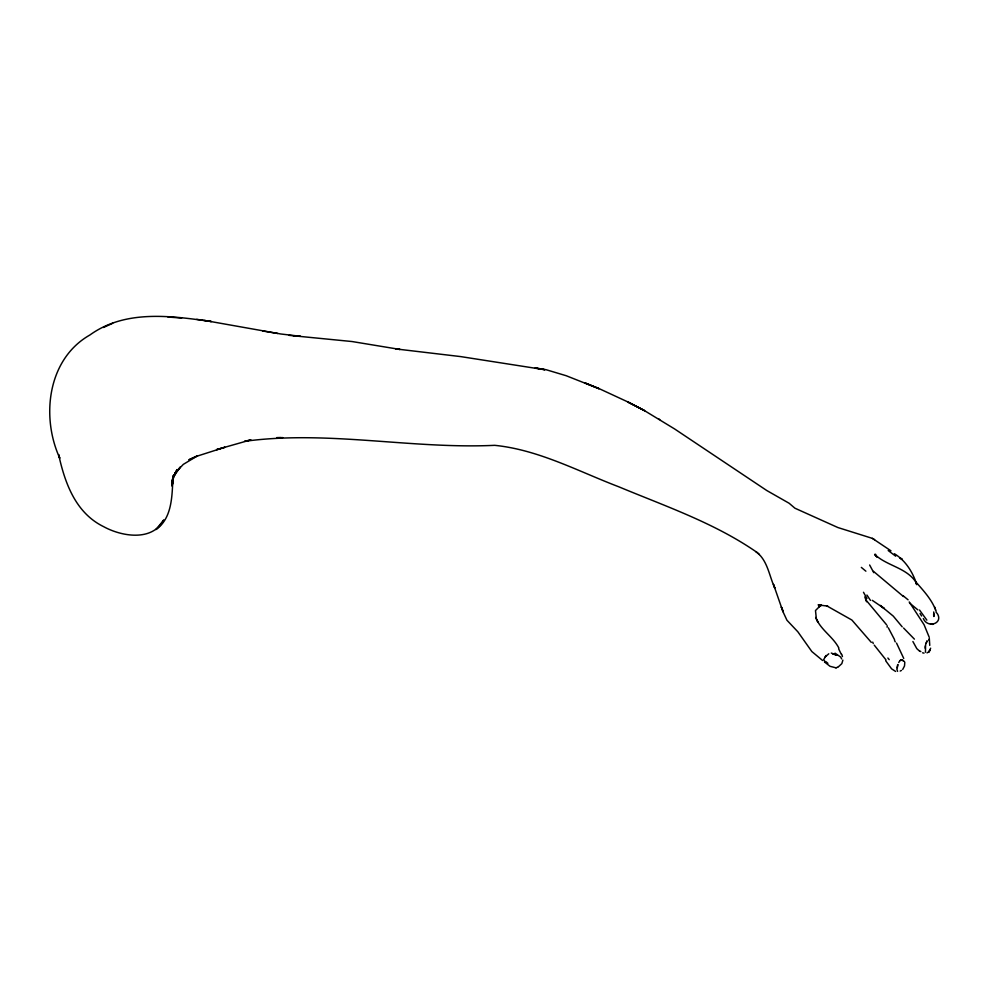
<?xml version="1.0" encoding="UTF-8"?>
<svg xmlns="http://www.w3.org/2000/svg" width="988" height="988" viewBox="0 0 988 988"><rect width="100%" height="100%" fill="white"/><g stroke="black" fill="none" stroke-linecap="round" stroke-linejoin="round"><path stroke-width="1.48" d="M933.734 611.942L933.784 616.5M904.81 662.343L904.502 666.011L902.711 669.432M897.314 667.641L897.882 664.554M173.024 477.216L172.48 484.305L172.888 478.945C172.023 496.68 171.974 518.342 156.018 529.543L163.749 519.972C152.152 541.77 121.586 536.496 103.703 526.69C75.57 512.957 64.912 483.07 58.65 454.628L59.799 458.234C40.804 416.874 47.548 359.039 89.859 335.018C125.377 309.392 170.85 315.839 211.37 321.532L196.736 319.346M173.011 475.981L172.492 481.983L172.999 476.599M933.574 614.647L933.821 616.228L933.709 613.35M172.937 476.784L171.739 485.923L173.74 474.932M842.875 660.12L841.825 663.64L837.849 667.295M925.534 645.868L925.472 652.241M930.659 648.19L928.905 651.833L927.016 652.87M887.063 627.121L887.335 625.898M173.69 475.08L171.801 482.008L176.976 469.572L172.69 478.056L180.261 467.077L174.728 473.511L183.299 464.385L197.649 455.74L188.881 459.803L196.501 456.333L224.906 447.268L216.557 449.626L250.915 439.845L244.579 441.327C327.596 430.027 411.255 449.231 494.667 445.329C538.571 449.75 578.165 471.313 618.809 486.8C665.554 506.276 714.349 522.936 756.326 551.934M897.697 664.665L896.869 669.098L897.586 671.371M926.164 643.077C929.276 636.408 924.052 646.263 925.348 648.523M172.69 478.056L173.937 475.586M898.734 662.516L899.883 660.774M824.733 657.39L828.771 653.784M826.116 655.439L823.683 659.614L825.276 661.874M899.759 660.787L900.821 659.873M901.488 670.407L900.192 671.062M112.694 323.274L103.518 327.485M835.922 667.839L837.466 667.258M900.883 660.12L903.316 660.7M280.913 437.622L276.665 437.684L282.729 437.598M836.12 667.863L830.068 666.32L824.461 661.96M832.637 653.908L836.799 655.168L831.266 653.056M181.631 318.025L167.923 317.037M289.188 335.352L352.074 341.539L400.054 349.456L395.793 348.912L460.667 356.594L544.833 369.734L535.15 367.919M293.399 335.71L300.414 336.303L280.753 333.981L204.652 320.458M536.496 368.166L546.105 369.71L566.161 375.712L599.074 388.741L584.933 382.912L598.308 388.247L628.825 402.388L644.67 410.712L627.59 401.894L643.386 409.971L674.594 428.94L766.812 490.542L789.14 503.263L794.92 508.203L837.91 527.543L872.379 538.374L890.978 550.835M262.771 331.017L277.813 333.475M922.582 652.821L924.039 653.13M902.007 659.651L904.489 661.639M895.61 671.445L891.608 668.851L885.717 660.799M919.643 651.055L920.841 651.574M870.453 600.408L866.921 595.035M872.256 600.321L884.248 608.497L880.32 605.446L893.251 616.104L902.192 626.824M872.379 538.374L874.59 539.646M835.021 653.154L840.627 657.008L841.653 658.897M658.527 418.789L659.774 419.579M888.2 550.538L895.684 556.182M861.338 567.396L865.883 571.188M894.375 553.725C905.49 560.455 912.826 572.176 916.703 584.39L915.777 581.846L916.703 584.39M902.933 595.603L908.071 599.802M919.84 651.388L916.79 648.622L912.9 641.533M909.479 602.939L917.827 609.855M825.882 661.651L827.882 663.306M903.44 596.517L873.478 571.348M759.352 554.527L756.116 551.749C767.738 560.431 769.072 575.72 774.79 588.008L773.481 584.377L783.015 611.77L786.93 620.217L797.872 631.814L811.84 651.549L822.621 660.515M928.868 639.458L929.288 640.656M903.575 628.022L914.406 639.137M923.323 618.525C927.683 628.973 944.022 623.292 937.007 613.14M909.232 601.939L924.089 624.749L929.165 637.124M865.97 600.025L886.607 624.824M885.977 659.898L874.269 645.152M875.232 554.861L877.023 557.059L874.627 554.33C886.582 565.815 905.848 567.47 915.567 581.623C923.163 590.355 931.635 599.259 935.735 610.263M887.879 658.02L889.2 659.651M871.305 642.385L851.878 620.032L826.499 605.706L827.759 606.138L818.101 604.878L821.374 605.348L818.632 606.83L820.25 605.768L815.483 610.559L816.397 619.007L815.631 617.438L817.99 622.094L816.607 619.525C821.93 630.653 833.217 637.124 838.849 648.005M926.855 620.118L919.495 609.991M929.288 638.223L929.757 645.423M903.736 658.428L896.548 643.089M920.063 613.548L921.594 616.018M869.638 565L873.75 572.657M866.945 598.493L863.487 592.269M888.348 627.849L894.56 639.668M894.523 640.422L895.264 641.879M838.602 648.733L841.344 654.402M864.796 596.888L866.525 601.741M934.562 606.916L934.944 607.793M872.713 642.126L873.256 643.546M916.321 583.352L916.802 584.624M935.438 609.608L935.685 610.386M841.764 654.315L842.455 656.588M936.056 611.387L936.241 612.609M875.603 554.243L875.714 555.454M930.301 649.783L928.905 651.833L930.301 649.783M821.411 605.335L819.756 605.545L821.374 605.348M933.018 624.354L930.56 623.996L933.018 624.354M901.155 558.603L899.92 557.862L902.303 559.48L901.155 558.603M783.237 611.733L781.397 607.188L783.237 611.733"/></g></svg>
